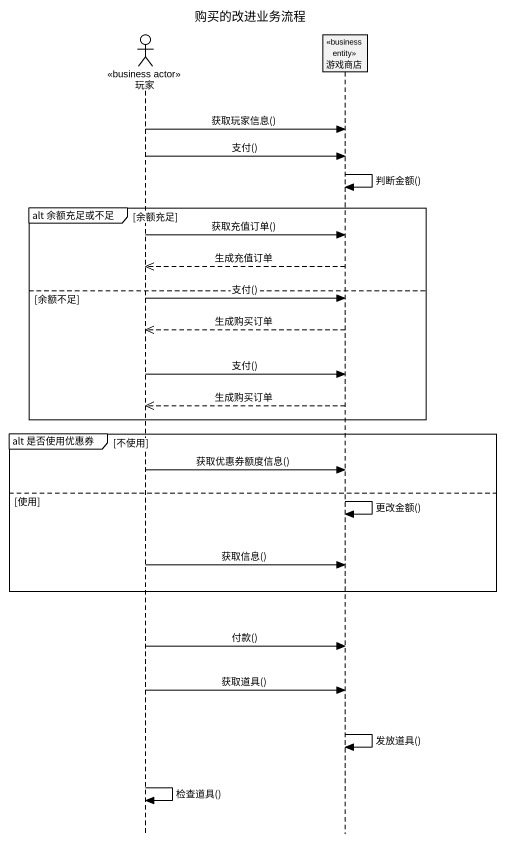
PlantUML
@startuml
title 购买的改进业务流程
hide footbox
actor 玩家 <<business actor>>
participant 游戏商店 <<business entity>>

玩家 -> 游戏商店 : 获取玩家信息()
玩家 -> 游戏商店 : 支付()
游戏商店 -> 游戏商店 : 判断金额()
group alt 余额充足或不足 [余额充足]
  玩家 -> 游戏商店 : 获取充值订单()
  游戏商店 -->> 玩家 : 生成充值订单
else 余额不足
  玩家 -> 游戏商店 : 支付()
  游戏商店 -->> 玩家 : 生成购买订单
  玩家 -> 游戏商店 : 支付()
  游戏商店 -->> 玩家 : 生成购买订单
end
group alt 是否使用优惠券 [不使用]
  玩家 -> 游戏商店 : 获取优惠券额度信息()
else 使用
  游戏商店 -> 游戏商店 : 更改金额()
  玩家 -> 游戏商店 : 获取信息()
end
玩家 -> 游戏商店 : 付款()
玩家 -> 游戏商店 : 获取道具()
游戏商店 -> 游戏商店 : 发放道具()
玩家 -> 玩家 : 检查道具()
@enduml
